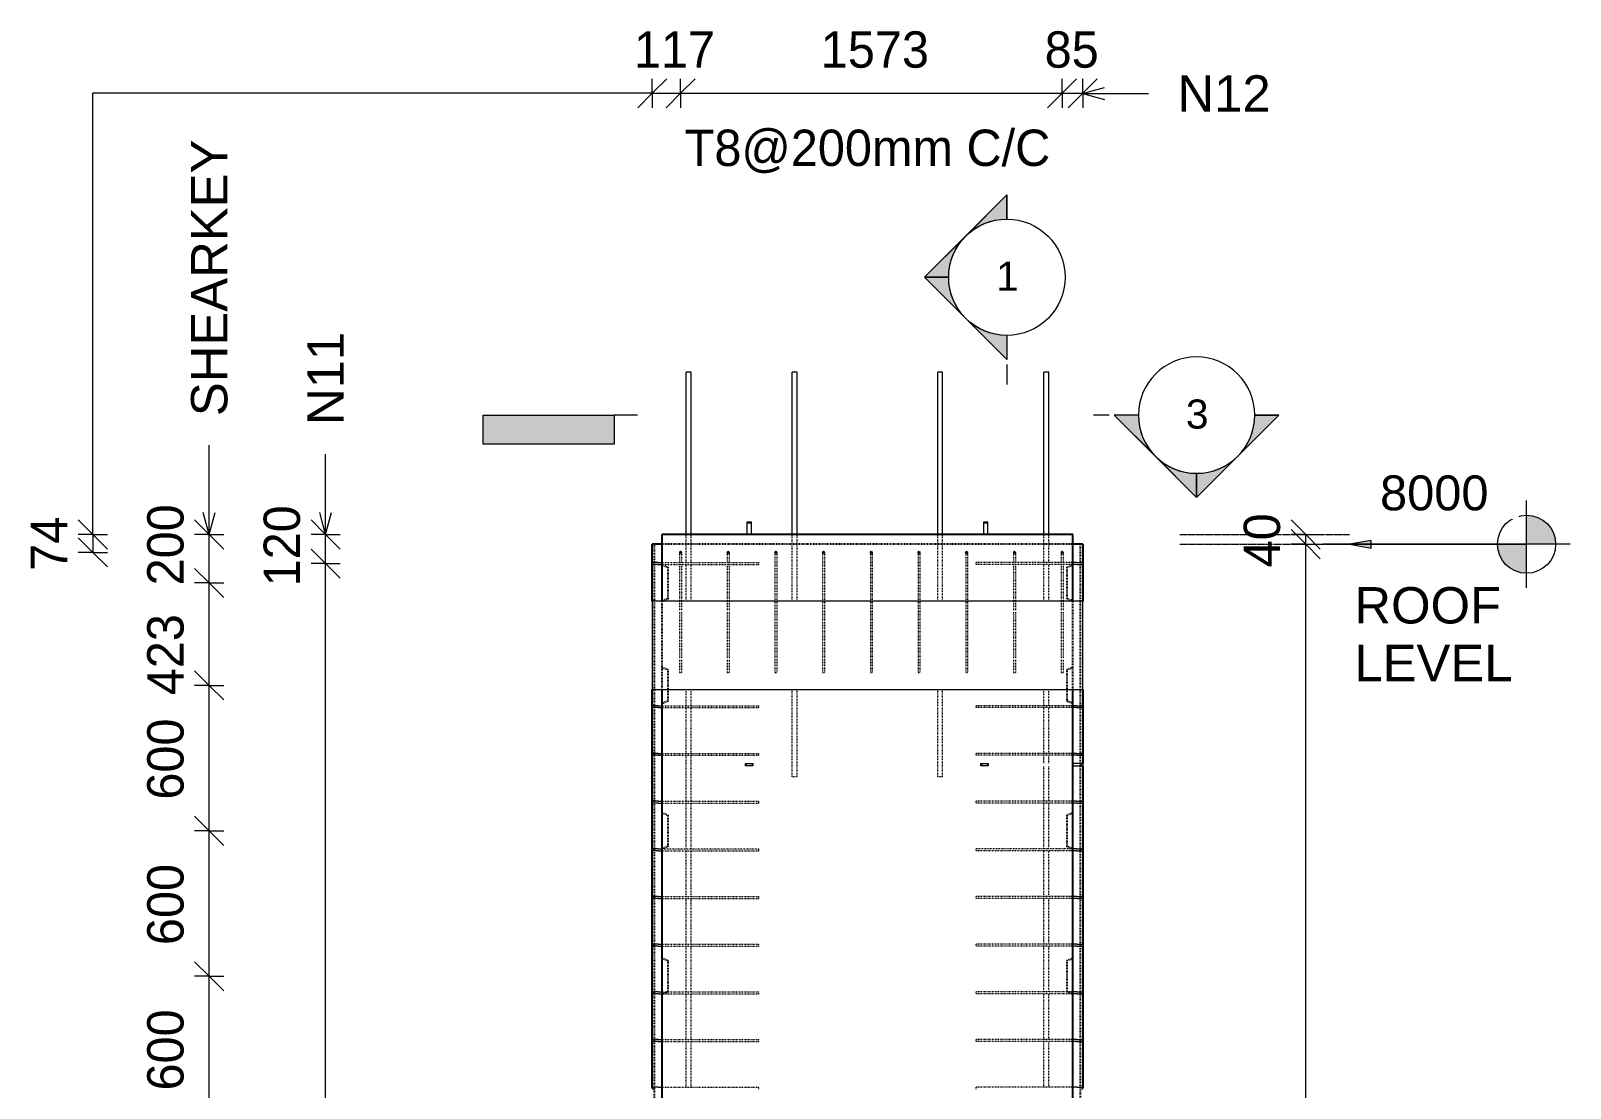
# Model space of a CAD drawing. Header units: millimetres. Extents: x -8906 to 7980, y -2564 to 13136.
# Drawn here: x -5064 to 1284, y 5415 to 9778 of the extents above; entities that cross this region are included whole.
import ezdxf

# ---------------------------------------------------------------- set-up
doc = ezdxf.new("R2010")
doc.units = ezdxf.units.MM
doc.linetypes.add('Dash', pattern=[6.36, 3.18, -3.18])
doc.linetypes.add('Overhead', pattern=[3.97, 2.38, -1.59])
for name, color, linetype, lineweight in [('A-ANNO-DIMS', 211, 'Continuous', 9), ('A-ANNO-DIMS-60', 211, 'Continuous', 9), ('A-DETL-MBND', 5, 'Continuous', 18), ('A-FLOR-OVHD', 1, 'Overhead', 18), ('A-GENM', 13, 'Continuous', 18), ('A-WALL', 113, 'Continuous', 25), ('A-WALL-HDLN', 110, 'Dash', 25), ('G-ANNO-DIMS', 111, 'Continuous', 9), ('G-ANNO-SYMB', 111, 'Continuous', 9), ('G-ANNO-TEXT', 231, 'Continuous', 9), ('S-BEAM', 12, 'Continuous', 18), ('S-RBAR', 171, 'Continuous', 18)]:
    doc.layers.add(name, color=color, linetype=linetype, lineweight=lineweight)
doc.styles.add('Arial', font='arial.ttf', dxfattribs={"height": 120})
doc.styles.add('Arial_1', font='arial.ttf', dxfattribs={"height": 150})
doc.styles.add('Arial_2', font='arial.ttf', dxfattribs={"height": 144})
doc.styles.add('Nirmala UI Semilight', font='NirmalaS.ttf', dxfattribs={"height": 150})
doc.dimstyles.new('Arrow_Filled_-_2_5_NI_UI', dxfattribs={"dimscale": 304.8, "dimtxt": 157.104592, "dimasz": 0.393701, "dimexe": 0.19685, "dimexo": 0.0625, "dimgap": 0.19685, "dimtad": 1, "dimdec": 0, "dimzin": 0, "dimdsep": 46, "dimtxsty": 'Nirmala UI Semilight', "dimblk1": 'OBLIQUE', "dimblk2": 'OBLIQUE', "dimsah": 1, "dimcen": 0.09, "dimazin": 0, "dimtfac": 1, "dimtdec": 4, "dimtix": 1, "dimtmove": 0, "dimatfit": 3, "dimfxl": 0.19685, "dimfxlon": 1, "dimtvp": 1, "dimtolj": 1, "dimtzin": 0, "dimarcsym": 2})
doc.dimstyles.new('Arrow_Filled_-_2_5_NI_UI_1', dxfattribs={"dimscale": 304.8, "dimtxt": 157.104592, "dimasz": 0.393701, "dimexe": 0.19685, "dimexo": 0.0625, "dimgap": 0.19685, "dimtad": 1, "dimdec": 0, "dimzin": 0, "dimdsep": 46, "dimtxsty": 'Nirmala UI Semilight', "dimblk1": 'OBLIQUE', "dimblk2": 'OBLIQUE', "dimsah": 1, "dimcen": 0.09, "dimazin": 0, "dimtfac": 1, "dimtdec": 4, "dimtix": 1, "dimtmove": 2, "dimatfit": 3, "dimfxl": 0.19685, "dimfxlon": 1, "dimtvp": 1, "dimtolj": 1, "dimtzin": 0, "dimarcsym": 2})

# ---------------------------------------------------------------- blocks, each defined once
blk = doc.blocks.new('RR spread anchor face based - RR-SA-2_5-150-1726819-Elevation Front')
at = {"layer": 'A-GENM'}
for p, q in [((-2116.2, 6755), (-2113.7, 6755)), ((-2116.2, 6745), (-2116.2, 6755)), ((-2113.7, 6745), (-2116.2, 6745)), ((-2113.7, 6755), (-2088.7, 6755)), ((-2113.7, 6755), (-2113.7, 6745)), ((-2088.7, 6745), (-2113.7, 6745)), ((-2088.7, 6755), (-2086.2, 6755)), ((-2088.7, 6755), (-2088.7, 6745)), ((-2086.2, 6745), (-2088.7, 6745)), ((-2086.2, 6755), (-2086.2, 6745))]:
    blk.add_line(p, q, dxfattribs=at)
blk = doc.blocks.new('RR spread anchor face based - RR-SA-4_0-320-1726835-Elevation Front')
at = {"layer": 'A-GENM'}
for p, q in [((-766.2, 6756), (-731.2, 6756)), ((-731.2, 6744), (-766.2, 6744)), ((-731.2, 6756), (-726.2, 6756)), ((-731.2, 6744), (-731.2, 6756)), ((-726.2, 6744), (-731.2, 6744)), ((-726.2, 6756), (-726.2, 6744))]:
    blk.add_line(p, q, dxfattribs=at)
blk = doc.blocks.new('RR spread anchor face based - RR-SA-7_5-260-1726841-Elevation Front')
at = {"layer": 'A-GENM'}
for p, q in [((-2109.2, 7746.6), (-2109.2, 7751.6)), ((-2109.2, 7751.6), (-2093.2, 7751.6)), ((-2109.2, 7700), (-2109.2, 7746.6)), ((-2093.2, 7746.6), (-2109.2, 7746.6)), ((-2093.2, 7751.6), (-2093.2, 7746.6)), ((-2093.2, 7746.6), (-2093.2, 7700))]:
    blk.add_line(p, q, dxfattribs=at)
blk = doc.blocks.new('Detail View - M_Section Head - Filled SHOP DWG-1002450-Elevation Front')
at = {"layer": 'G-ANNO-SYMB'}
h = blk.add_hatch(color=256, dxfattribs=at)
edge = h.paths.add_edge_path()
edge.add_line((-595.9, -367.6), (-496.4, -367.6))
edge.add_arc((-256.4, -367.6), 240, 180, 225)
edge.add_line((-426.1, -537.4), (-595.9, -367.6))
h = blk.add_hatch(color=256, dxfattribs=at)
edge = h.paths.add_edge_path()
edge.add_line((83, -367.6), (-86.7, -537.4))
edge.add_arc((-256.4, -367.6), 240, 315, 360)
edge.add_line((-16.4, -367.6), (83, -367.6))
h = blk.add_hatch(color=256, dxfattribs=at)
edge = h.paths.add_edge_path()
edge.add_line((-256.4, -707.1), (-426.1, -537.4))
edge.add_arc((-256.4, -367.6), 240, 225, 270)
edge.add_line((-256.4, -607.6), (-256.4, -707.1))
h = blk.add_hatch(color=256, dxfattribs=at)
edge = h.paths.add_edge_path()
edge.add_line((-256.4, -707.1), (-256.4, -607.6))
edge.add_arc((-256.4, -367.6), 240, 270, 315)
edge.add_line((-86.7, -537.4), (-256.4, -707.1))
for p, q in [((-256.4, -707.1), (-595.9, -367.6)), ((-496.4, -367.6), (-595.9, -367.6)), ((-595.9, -367.6), (-426.1, -537.4)), ((-496.4, -367.6), (-595.9, -367.6)), ((-256.4, -707.1), (83, -367.6)), ((-86.7, -537.4), (83, -367.6)), ((-16.4, -367.6), (83, -367.6)), ((83, -367.6), (-16.4, -367.6)), ((-426.1, -537.4), (-256.4, -707.1)), ((-256.4, -707.1), (-86.7, -537.4)), ((-256.4, -607.6), (-256.4, -707.1)), ((-256.4, -707.1), (-256.4, -607.6))]:
    blk.add_line(p, q, dxfattribs=at)
for start, end in [(360, 180), (180, 360), (180, 225), (315, 0), (225, 270), (270, 315)]:
    blk.add_arc((-256.4, -367.6), 240, start, end, dxfattribs=at)
blk = doc.blocks.new('DIMBLOCK2-Elevation Front')
at = {"layer": 'A-ANNO-DIMS-60'}
for p, q in [((-3848.2, 7580), (-3908.2, 7640)), ((-3848.2, 7580), (-3908.2, 7580)), ((-3848.2, -1275), (-3848.2, 7580)), ((-3848.2, 7580), (-3788.2, 7520)), ((-3848.2, 7580), (-3788.2, 7580)), ((-3848.2, -1275), (-3908.2, -1215)), ((-3848.2, -1275), (-3908.2, -1275)), ((-3848.2, -1275), (-3788.2, -1335)), ((-3848.2, -1275), (-3788.2, -1275))]:
    blk.add_line(p, q, dxfattribs=at)
at = {"layer": 'A-ANNO-DIMS-60', "color": 0, "insert": (-4103.9, 2382.7), "char_height": 150, "width": 1847.55, "attachment_point": 1, "rotation": 90, "line_spacing_factor": 1.142579, "style": 'Nirmala UI Semilight'}
blk.add_mtext('T8@200mm C/C', dxfattribs=at)
blk = doc.blocks.new('_Oblique')
at = {"color": 0, "linetype": 'ByBlock', "lineweight": -2}
blk.add_line((-0.5, -0.5), (0.5, 0.5), dxfattribs=at)
blk = doc.blocks.new('DIMBLOCK3-Elevation Front')
at = {"layer": 'A-ANNO-DIMS-60'}
for p, q in [((-3848.2, 7700), (-3908.2, 7760)), ((-3848.2, 7700), (-3908.2, 7700)), ((-3848.2, 7580), (-3848.2, 7700)), ((-3848.2, 7700), (-3788.2, 7640)), ((-3848.2, 7700), (-3788.2, 7700)), ((-3848.2, 7580), (-3908.2, 7640)), ((-3848.2, 7580), (-3908.2, 7580)), ((-3848.2, 7580), (-3788.2, 7520)), ((-3848.2, 7580), (-3788.2, 7580))]:
    blk.add_line(p, q, dxfattribs=at)
at = {"layer": 'A-ANNO-DIMS-60', "color": 0, "insert": (-4103.9, 7485.8), "char_height": 150, "width": 370.196, "attachment_point": 1, "rotation": 90, "line_spacing_factor": 1.142579, "style": 'Nirmala UI Semilight'}
blk.add_mtext('120', dxfattribs=at)
blk = doc.blocks.new('DIMBLOCK16-Elevation Front')
at = {"layer": 'A-ANNO-DIMS-60'}
for p, q in [((-4328.2, 5877.5), (-4388.2, 5937.5)), ((-4328.2, 5877.5), (-4388.2, 5877.5)), ((-4328.2, 5277.5), (-4328.2, 5877.5)), ((-4328.2, 5877.5), (-4268.2, 5817.5)), ((-4328.2, 5877.5), (-4268.2, 5877.5)), ((-4328.2, 5277.5), (-4388.2, 5337.5)), ((-4328.2, 5277.5), (-4388.2, 5277.5)), ((-4328.2, 5277.5), (-4268.2, 5217.5)), ((-4328.2, 5277.5), (-4268.2, 5277.5))]:
    blk.add_line(p, q, dxfattribs=at)
at = {"layer": 'A-ANNO-DIMS-60', "color": 0, "insert": (-4583.9, 5406.1), "char_height": 150, "width": 411.328, "attachment_point": 1, "rotation": 90, "line_spacing_factor": 1.142579, "style": 'Nirmala UI Semilight'}
blk.add_mtext('600', dxfattribs=at)
blk = doc.blocks.new('DIMBLOCK17-Elevation Front')
at = {"layer": 'A-ANNO-DIMS-60'}
for p, q in [((-4328.2, 6477.5), (-4388.2, 6537.5)), ((-4328.2, 6477.5), (-4388.2, 6477.5)), ((-4328.2, 5877.5), (-4328.2, 6477.5)), ((-4328.2, 6477.5), (-4268.2, 6417.5)), ((-4328.2, 6477.5), (-4268.2, 6477.5)), ((-4328.2, 5877.5), (-4388.2, 5937.5)), ((-4328.2, 5877.5), (-4388.2, 5877.5)), ((-4328.2, 5877.5), (-4268.2, 5817.5)), ((-4328.2, 5877.5), (-4268.2, 5877.5))]:
    blk.add_line(p, q, dxfattribs=at)
at = {"layer": 'A-ANNO-DIMS-60', "color": 0, "insert": (-4583.9, 6006.1), "char_height": 150, "width": 411.328, "attachment_point": 1, "rotation": 90, "line_spacing_factor": 1.142579, "style": 'Nirmala UI Semilight'}
blk.add_mtext('600', dxfattribs=at)
blk = doc.blocks.new('DIMBLOCK18-Elevation Front')
at = {"layer": 'A-ANNO-DIMS-60'}
for p, q in [((-4328.2, 7077.5), (-4388.2, 7137.5)), ((-4328.2, 7077.5), (-4388.2, 7077.5)), ((-4328.2, 6477.5), (-4328.2, 7077.5)), ((-4328.2, 7077.5), (-4268.2, 7017.5)), ((-4328.2, 7077.5), (-4268.2, 7077.5)), ((-4328.2, 6477.5), (-4388.2, 6537.5)), ((-4328.2, 6477.5), (-4388.2, 6477.5)), ((-4328.2, 6477.5), (-4268.2, 6417.5)), ((-4328.2, 6477.5), (-4268.2, 6477.5))]:
    blk.add_line(p, q, dxfattribs=at)
at = {"layer": 'A-ANNO-DIMS-60', "color": 0, "insert": (-4583.9, 6606.1), "char_height": 150, "width": 411.328, "attachment_point": 1, "rotation": 90, "line_spacing_factor": 1.142579, "style": 'Nirmala UI Semilight'}
blk.add_mtext('600', dxfattribs=at)
blk = doc.blocks.new('DIMBLOCK19-Elevation Front')
at = {"layer": 'A-ANNO-DIMS-60'}
for p, q in [((-4328.2, 7500), (-4388.2, 7560)), ((-4328.2, 7500), (-4388.2, 7500)), ((-4328.2, 7077.5), (-4328.2, 7500)), ((-4328.2, 7500), (-4268.2, 7440)), ((-4328.2, 7500), (-4268.2, 7500)), ((-4328.2, 7077.5), (-4388.2, 7137.5)), ((-4328.2, 7077.5), (-4388.2, 7077.5)), ((-4328.2, 7077.5), (-4268.2, 7017.5)), ((-4328.2, 7077.5), (-4268.2, 7077.5))]:
    blk.add_line(p, q, dxfattribs=at)
at = {"layer": 'A-ANNO-DIMS-60', "color": 0, "insert": (-4583.9, 7036.8), "char_height": 150, "width": 414.756, "attachment_point": 1, "rotation": 90, "line_spacing_factor": 1.142579, "style": 'Nirmala UI Semilight'}
blk.add_mtext('423', dxfattribs=at)
blk = doc.blocks.new('DIMBLOCK20-Elevation Front')
at = {"layer": 'A-ANNO-DIMS-60'}
for p, q in [((-4328.2, 7700), (-4388.2, 7760)), ((-4328.2, 7700), (-4388.2, 7700)), ((-4328.2, 7500), (-4328.2, 7700)), ((-4328.2, 7700), (-4268.2, 7640)), ((-4328.2, 7700), (-4268.2, 7700)), ((-4328.2, 7500), (-4388.2, 7560)), ((-4328.2, 7500), (-4388.2, 7500)), ((-4328.2, 7500), (-4268.2, 7440)), ((-4328.2, 7500), (-4268.2, 7500))]:
    blk.add_line(p, q, dxfattribs=at)
at = {"layer": 'A-ANNO-DIMS-60', "color": 0, "insert": (-4583.9, 7490.1), "char_height": 150, "width": 411.328, "attachment_point": 1, "rotation": 90, "line_spacing_factor": 1.142579, "style": 'Nirmala UI Semilight'}
blk.add_mtext('200', dxfattribs=at)
blk = doc.blocks.new('DIMBLOCK21-Elevation Front')
at = {"layer": 'A-ANNO-DIMS-60'}
for p, q in [((-4808.2, 7700), (-4868.2, 7760)), ((-4808.2, 7700), (-4868.2, 7700)), ((-4808.2, 7626), (-4868.2, 7686)), ((-4808.2, 7700), (-4808.2, 7626)), ((-4808.2, 7700), (-4748.2, 7640)), ((-4808.2, 7700), (-4748.2, 7700)), ((-4808.2, 7626), (-4868.2, 7626)), ((-4808.2, 7626), (-4748.2, 7566)), ((-4808.2, 7626), (-4748.2, 7626))]:
    blk.add_line(p, q, dxfattribs=at)
at = {"layer": 'A-ANNO-DIMS-60', "color": 0, "insert": (-5063.9, 7550.2), "char_height": 150, "width": 270.791, "attachment_point": 1, "rotation": 90, "line_spacing_factor": 1.142579, "style": 'Nirmala UI Semilight'}
blk.add_mtext('74', dxfattribs=at)
blk = doc.blocks.new('DIMBLOCK22-Elevation Front')
at = {"layer": 'A-ANNO-DIMS-60'}
for p, q in [((-2501.2, 9520.3), (-2441.2, 9580.3)), ((-2501.2, 9520.3), (-2501.2, 9580.3)), ((-2384.3, 9520.3), (-2324.3, 9580.3)), ((-2384.3, 9520.3), (-2384.3, 9580.3)), ((-2501.2, 9520.3), (-2561.2, 9460.3)), ((-2501.2, 9520.3), (-2384.3, 9520.3)), ((-2501.2, 9520.3), (-2501.2, 9460.3)), ((-2384.3, 9520.3), (-2444.3, 9460.3)), ((-2384.3, 9520.3), (-2384.3, 9460.3))]:
    blk.add_line(p, q, dxfattribs=at)
at = {"layer": 'A-ANNO-DIMS-60', "color": 0, "insert": (-2577, 9776), "char_height": 150, "width": 322.207, "attachment_point": 1, "line_spacing_factor": 1.142579, "style": 'Nirmala UI Semilight'}
blk.add_mtext('117', dxfattribs=at)
blk = doc.blocks.new('DIMBLOCK23-Elevation Front')
at = {"layer": 'A-ANNO-DIMS-60'}
for p, q in [((-2384.3, 9520.3), (-2324.3, 9580.3)), ((-2384.3, 9520.3), (-2384.3, 9580.3)), ((-811.2, 9520.3), (-751.2, 9580.3)), ((-811.2, 9520.3), (-811.2, 9580.3)), ((-2384.3, 9520.3), (-2444.3, 9460.3)), ((-2384.3, 9520.3), (-811.2, 9520.3)), ((-2384.3, 9520.3), (-2384.3, 9460.3)), ((-811.2, 9520.3), (-871.2, 9460.3)), ((-811.2, 9520.3), (-811.2, 9460.3))]:
    blk.add_line(p, q, dxfattribs=at)
at = {"layer": 'A-ANNO-DIMS-60', "color": 0, "char_height": 150, "attachment_point": 1, "line_spacing_factor": 1.142579, "style": 'Nirmala UI Semilight'}
for s, insert, width in [('1573', (-1806.2, 9776), 500.45), ('T8@200mm C/C', (-2367.5, 9370.4), 1847.55)]:
    blk.add_mtext(s, dxfattribs=dict(at, insert=insert, width=width))
blk = doc.blocks.new('DIMBLOCK24-Elevation Front')
at = {"layer": 'A-ANNO-DIMS-60'}
for p, q in [((-811.2, 9520.3), (-751.2, 9580.3)), ((-811.2, 9520.3), (-811.2, 9580.3)), ((-726.2, 9520.3), (-666.2, 9580.3)), ((-726.2, 9520.3), (-726.2, 9580.3)), ((-811.2, 9520.3), (-871.2, 9460.3)), ((-811.2, 9520.3), (-726.2, 9520.3)), ((-811.2, 9520.3), (-811.2, 9460.3)), ((-726.2, 9520.3), (-786.2, 9460.3)), ((-726.2, 9520.3), (-726.2, 9460.3))]:
    blk.add_line(p, q, dxfattribs=at)
at = {"layer": 'A-ANNO-DIMS-60', "color": 0, "insert": (-883, 9776), "char_height": 150, "width": 274.219, "attachment_point": 1, "line_spacing_factor": 1.142579, "style": 'Nirmala UI Semilight'}
blk.add_mtext('85', dxfattribs=at)
blk = doc.blocks.new('DIMBLOCK82-Elevation Front')
at = {"layer": 'A-ANNO-DIMS-60'}
for p, q in [((193.5, 7660), (133.5, 7720)), ((193.5, 7660), (133.5, 7660)), ((193.5, -1395), (193.5, 7660)), ((193.5, 7660), (253.5, 7600)), ((193.5, 7660), (253.5, 7660)), ((193.5, -1395), (133.5, -1335)), ((193.5, -1395), (133.5, -1395)), ((193.5, -1395), (253.5, -1455)), ((193.5, -1395), (253.5, -1395))]:
    blk.add_line(p, q, dxfattribs=at)
at = {"layer": 'A-ANNO-DIMS-60', "color": 0, "insert": (-62.2, 2904), "char_height": 150, "width": 548.438, "attachment_point": 1, "rotation": 90, "line_spacing_factor": 1.142579, "style": 'Nirmala UI Semilight'}
blk.add_mtext('9055', dxfattribs=at)
blk = doc.blocks.new('DIMBLOCK83-Elevation Front')
at = {"layer": 'A-ANNO-DIMS-60'}
for p, q in [((193.5, 7700), (133.5, 7760)), ((193.5, 7660), (133.5, 7720)), ((193.5, 7700), (133.5, 7700)), ((193.5, 7660), (193.5, 7700)), ((193.5, 7700), (253.5, 7640)), ((193.5, 7700), (253.5, 7700)), ((193.5, 7660), (133.5, 7660)), ((193.5, 7660), (253.5, 7600)), ((193.5, 7660), (253.5, 7660))]:
    blk.add_line(p, q, dxfattribs=at)
at = {"layer": 'A-ANNO-DIMS-60', "color": 0, "insert": (-62.2, 7564.3), "char_height": 150, "width": 277.647, "attachment_point": 1, "rotation": 90, "line_spacing_factor": 1.142579, "style": 'Nirmala UI Semilight'}
blk.add_mtext('40', dxfattribs=at)
blk = doc.blocks.new('Spot Elevations - M_Spot Elevation - Target Filled-10609-Elevation Front')
at = {"layer": 'G-ANNO-DIMS'}
h = blk.add_hatch(color=256, dxfattribs=at)
edge = h.paths.add_edge_path()
edge.add_line((1104.3, 7660), (1224.3, 7660))
edge.add_arc((1104.3, 7660), 120, 0, 90)
edge.add_line((1104.3, 7780), (1104.3, 7660))
h = blk.add_hatch(color=256, dxfattribs=at)
edge = h.paths.add_edge_path()
edge.add_line((1104.3, 7660), (984.3, 7660))
edge.add_arc((1104.3, 7660), 120, 180, 270)
edge.add_line((1104.3, 7540), (1104.3, 7660))
for p, q in [((1104.3, 7480), (1104.3, 7840)), ((1284.3, 7660), (264.3, 7660))]:
    blk.add_line(p, q, dxfattribs=at)
blk.add_circle((1104.3, 7660), 120, dxfattribs=at)
blk = doc.blocks.new('Detail View - M_Section Tail - Filled Horizontal-14034-Elevation Front')
at = {"layer": 'G-ANNO-SYMB'}
blk.add_hatch(color=256, dxfattribs=at).paths.add_polyline_path([(-2658, -487.6), (-2658, -367.6), (-3198, -367.6), (-3198, -487.6)])
for p, q in [((-3198, -487.6), (-3198, -367.6)), ((-3198, -367.6), (-2658, -367.6)), ((-2658, -367.6), (-2658, -487.6)), ((-2658, -487.6), (-3198, -487.6))]:
    blk.add_line(p, q, dxfattribs=at)

msp = doc.modelspace()

# ---------------------------------------------------------------- hatches: boundary and pattern name
at = {"layer": 'G-ANNO-DIMS'}
msp.add_hatch(color=256, dxfattribs=at).paths.add_polyline_path([(373.8, 7660), (463.8, 7644.1), (463.8, 7675.9)])
at = {"layer": 'S-RBAR'}
for points in [[(-2384.3, 7622), (-2380.3, 7626), (-2384.3, 7630), (-2388.3, 7626)], [(-2187.6, 7622), (-2183.6, 7626), (-2187.6, 7630), (-2191.6, 7626)], [(-1991, 7622), (-1987, 7626), (-1991, 7630), (-1995, 7626)], [(-1794.4, 7622), (-1790.4, 7626), (-1794.4, 7630), (-1798.4, 7626)], [(-1597.7, 7622), (-1593.7, 7626), (-1597.7, 7630), (-1601.7, 7626)], [(-1401.1, 7622), (-1397.1, 7626), (-1401.1, 7630), (-1405.1, 7626)], [(-1204.5, 7622), (-1200.5, 7626), (-1204.5, 7630), (-1208.5, 7626)], [(-1007.8, 7622), (-1003.8, 7626), (-1007.8, 7630), (-1011.8, 7626)], [(-811.2, 7622), (-807.2, 7626), (-811.2, 7630), (-815.2, 7626)]]:
    msp.add_hatch(color=256, dxfattribs=at).paths.add_polyline_path(points)
h = msp.add_hatch(color=256, dxfattribs=at)
edge = h.paths.add_edge_path()
edge.add_arc((-2384.3, 7626), 4, 0, 360)
h = msp.add_hatch(color=256, dxfattribs=at)
edge = h.paths.add_edge_path()
edge.add_arc((-2187.6, 7626), 4, 0, 360)
h = msp.add_hatch(color=256, dxfattribs=at)
edge = h.paths.add_edge_path()
edge.add_arc((-1991, 7626), 4, 0, 360)
h = msp.add_hatch(color=256, dxfattribs=at)
edge = h.paths.add_edge_path()
edge.add_arc((-1794.4, 7626), 4, 0, 360)
h = msp.add_hatch(color=256, dxfattribs=at)
edge = h.paths.add_edge_path()
edge.add_arc((-1597.7, 7626), 4, 0, 360)
h = msp.add_hatch(color=256, dxfattribs=at)
edge = h.paths.add_edge_path()
edge.add_arc((-1401.1, 7626), 4, 0, 360)
h = msp.add_hatch(color=256, dxfattribs=at)
edge = h.paths.add_edge_path()
edge.add_arc((-1204.5, 7626), 4, 0, 360)
h = msp.add_hatch(color=256, dxfattribs=at)
edge = h.paths.add_edge_path()
edge.add_arc((-1007.8, 7626), 4, 0, 360)
h = msp.add_hatch(color=256, dxfattribs=at)
edge = h.paths.add_edge_path()
edge.add_arc((-811.2, 7626), 4, 0, 360)

# ---------------------------------------------------------------- linework, layer by layer
at = {"layer": 'A-DETL-MBND'}
for p in [(-4808.2, 7700), (-2501.2, 9520.3)]:
    msp.add_line(p, (-4808.2, 9520.3), dxfattribs=at)
at = {"layer": 'A-FLOR-OVHD'}
for p, q in [((-326.2, 7700), (373.8, 7700)), ((-326.2, 7660), (373.8, 7660))]:
    msp.add_line(p, q, dxfattribs=at)
at = {"layer": 'A-WALL'}
for p, q in [((-766.2, 7700), (-2461.2, 7700)), ((-2461.2, 7700), (-2461.2, 7425)), ((-766.2, 7425), (-766.2, 7700)), ((-2501.2, 7580.4), (-2501.2, 7660)), ((-2461.2, 7660), (-2501.2, 7660)), ((-726.2, 7660), (-766.2, 7660)), ((-726.2, 7660), (-726.2, 7580.4)), ((-2501.2, 7425), (-2501.2, 7579.6)), ((-726.2, 7579.6), (-726.2, 7425)), ((-2501.2, 6990), (-2501.2, 7060)), ((-2461.2, 7060), (-2461.2, -1395)), ((-766.2, -1395), (-766.2, 7060)), ((-726.2, 7060), (-726.2, 6990)), ((-2501.2, 6793.3), (-2501.2, 6989.3)), ((-726.2, 6989.3), (-726.2, 6793.3)), ((-2501.2, 6596.5), (-2501.2, 6792.5)), ((-726.2, 6792.5), (-726.2, 6756)), ((-726.2, 6744), (-726.2, 6596.5)), ((-2501.2, 6399.7), (-2501.2, 6595.7)), ((-726.2, 6595.7), (-726.2, 6399.7)), ((-2501.2, 6202.9), (-2501.2, 6399)), ((-726.2, 6399), (-726.2, 6202.9)), ((-2501.2, 6006.2), (-2501.2, 6202.2)), ((-726.2, 6202.2), (-726.2, 6006.2)), ((-2501.2, 5809.4), (-2501.2, 6005.4)), ((-726.2, 6005.4), (-726.2, 5809.4)), ((-2501.2, 5612.6), (-2501.2, 5808.6)), ((-726.2, 5808.6), (-726.2, 5612.6)), ((-2501.2, 5415.8), (-2501.2, 5611.8)), ((-726.2, 5611.8), (-726.2, 5415.8))]:
    msp.add_line(p, q, dxfattribs=at)
at = {"layer": 'A-WALL-HDLN'}
for p, q in [((-2491.2, 3690), (-2491.2, 7660)), ((-766.2, 7660), (-2461.2, 7660)), ((-736.2, 7660), (-736.2, 3690)), ((-2461.2, 7575), (-2436.2, 7565)), ((-2436.2, 7435), (-2436.2, 7565)), ((-791.2, 7565), (-766.2, 7575)), ((-791.2, 7565), (-791.2, 7435)), ((-2436.2, 7435), (-2461.1, 7425)), ((-766.3, 7425), (-791.2, 7435)), ((-2461.2, 7425), (-2461.2, 7060)), ((-766.2, 7060), (-766.2, 7425)), ((-2461.2, 7152.5), (-2436.2, 7142.5)), ((-2436.2, 7012.5), (-2436.2, 7142.5)), ((-791.2, 7142.5), (-766.2, 7152.5)), ((-791.2, 7142.5), (-791.2, 7012.5)), ((-2436.2, 7012.5), (-2461.2, 7002.5)), ((-766.2, 7002.5), (-791.2, 7012.5)), ((-2461.2, 6552.5), (-2436.2, 6542.5)), ((-2436.2, 6412.5), (-2436.2, 6542.5)), ((-791.2, 6542.5), (-766.2, 6552.5)), ((-791.2, 6542.5), (-791.2, 6412.5)), ((-2436.2, 6412.5), (-2461.2, 6402.5)), ((-766.2, 6402.5), (-791.2, 6412.5)), ((-2461.2, 5952.5), (-2436.2, 5942.5)), ((-2436.2, 5812.5), (-2436.2, 5942.5)), ((-791.2, 5942.5), (-766.2, 5952.5)), ((-791.2, 5942.5), (-791.2, 5812.5)), ((-2436.2, 5812.5), (-2461.2, 5802.5)), ((-766.2, 5802.5), (-791.2, 5812.5))]:
    msp.add_line(p, q, dxfattribs=at)
at = {"layer": 'G-ANNO-DIMS'}
for p, q in [((463.8, 7675.9), (373.8, 7660)), ((373.8, 7660), (463.8, 7644.1)), ((373.8, 7660), (909.8, 7660)), ((463.8, 7644.1), (463.8, 7675.9)), ((909.8, 7660), (1104.3, 7660))]:
    msp.add_line(p, q, dxfattribs=at)
at = {"layer": 'G-ANNO-SYMB'}
for p, q in [((-1038.8, 8401.3), (-1038.8, 8318.8)), ((-2562.5, 8192.4), (-2658, 8192.4)), ((-616.4, 8192.4), (-681.7, 8192.4))]:
    msp.add_line(p, q, dxfattribs=at)
at = {"layer": 'G-ANNO-TEXT', "color": 7}
for p, q in [((-726.4, 9519.6), (-636.4, 9543.7)), ((-726.4, 9519.6), (-636.4, 9495.4)), ((-726.4, 9519.6), (-455.2, 9519.6)), ((-4328.2, 7700.1), (-4328.2, 8068.2)), ((-3848.2, 7700.1), (-3848.2, 8031.7)), ((-4328.2, 7700.1), (-4352.4, 7790.1)), ((-4328.2, 7700.1), (-4304.1, 7790.1)), ((-3848.2, 7700.1), (-3872.3, 7790.1)), ((-3848.2, 7700.1), (-3824.1, 7790.1))]:
    msp.add_line(p, q, dxfattribs=at)
at = {"layer": 'S-BEAM'}
for p, q in [((-726.2, 7425), (-2501.2, 7425)), ((-2501.2, 7425), (-2501.2, 7060)), ((-726.2, 7060), (-726.2, 7425)), ((-2501.2, 7060), (-726.2, 7060))]:
    msp.add_line(p, q, dxfattribs=at)
at = {"layer": 'S-RBAR'}
for p, q in [((-2341.2, 8370), (-2361.2, 8370)), ((-2361.2, 7700), (-2361.2, 8370)), ((-2341.2, 7700), (-2341.2, 8370)), ((-1903.7, 8370), (-1923.7, 8370)), ((-1923.7, 7700), (-1923.7, 8370)), ((-1903.7, 7700), (-1903.7, 8370)), ((-1303.7, 8370), (-1323.7, 8370)), ((-1323.7, 7700), (-1323.7, 8370)), ((-1303.7, 7700), (-1303.7, 8370)), ((-866.2, 8370), (-886.2, 8370)), ((-886.2, 7700), (-886.2, 8370)), ((-866.2, 7700), (-866.2, 8370)), ((-2384.3, 7630), (-2388.3, 7626)), ((-2388.3, 7626), (-2384.3, 7622)), ((-2380.3, 7626), (-2384.3, 7630)), ((-2384.3, 7622), (-2380.3, 7626)), ((-2187.6, 7630), (-2191.6, 7626)), ((-2191.6, 7626), (-2187.6, 7622)), ((-2183.6, 7626), (-2187.6, 7630)), ((-2187.6, 7622), (-2183.6, 7626)), ((-1991, 7630), (-1995, 7626)), ((-1995, 7626), (-1991, 7622)), ((-1987, 7626), (-1991, 7630)), ((-1991, 7622), (-1987, 7626)), ((-1794.4, 7630), (-1798.4, 7626)), ((-1798.4, 7626), (-1794.4, 7622)), ((-1790.4, 7626), (-1794.4, 7630)), ((-1794.4, 7622), (-1790.4, 7626)), ((-1597.7, 7630), (-1601.7, 7626)), ((-1601.7, 7626), (-1597.7, 7622)), ((-1593.7, 7626), (-1597.7, 7630)), ((-1597.7, 7622), (-1593.7, 7626)), ((-1401.1, 7630), (-1405.1, 7626)), ((-1405.1, 7626), (-1401.1, 7622)), ((-1397.1, 7626), (-1401.1, 7630)), ((-1401.1, 7622), (-1397.1, 7626)), ((-1204.5, 7630), (-1208.5, 7626)), ((-1208.5, 7626), (-1204.5, 7622)), ((-1200.5, 7626), (-1204.5, 7630)), ((-1204.5, 7622), (-1200.5, 7626)), ((-1007.8, 7630), (-1011.8, 7626)), ((-1011.8, 7626), (-1007.8, 7622)), ((-1003.8, 7626), (-1007.8, 7630)), ((-1007.8, 7622), (-1003.8, 7626)), ((-811.2, 7630), (-815.2, 7626)), ((-815.2, 7626), (-811.2, 7622)), ((-807.2, 7626), (-811.2, 7630)), ((-811.2, 7622), (-807.2, 7626)), ((-2477.2, 7584), (-2497.2, 7584)), ((-2477.2, 7576), (-2497.2, 7576)), ((-2477.2, 7584), (-2461.2, 7584)), ((-2477.2, 7576), (-2461.2, 7576)), ((-750.2, 7584), (-766.2, 7584)), ((-750.2, 7576), (-766.2, 7576)), ((-750.2, 7584), (-730.2, 7584)), ((-750.2, 7576), (-730.2, 7576)), ((-2477.2, 6993.7), (-2497.2, 6993.7)), ((-2477.2, 6985.7), (-2497.2, 6985.7)), ((-2477.2, 6993.7), (-2461.2, 6993.7)), ((-2477.2, 6985.7), (-2461.2, 6985.7)), ((-750.2, 6993.7), (-766.2, 6993.7)), ((-750.2, 6985.7), (-766.2, 6985.7)), ((-750.2, 6993.7), (-730.2, 6993.7)), ((-750.2, 6985.7), (-730.2, 6985.7)), ((-2477.2, 6796.9), (-2497.2, 6796.9)), ((-2477.2, 6796.9), (-2461.2, 6796.9)), ((-750.2, 6796.9), (-766.2, 6796.9)), ((-750.2, 6796.9), (-730.2, 6796.9)), ((-2477.2, 6788.9), (-2497.2, 6788.9)), ((-2477.2, 6788.9), (-2461.2, 6788.9)), ((-750.2, 6788.9), (-766.2, 6788.9)), ((-750.2, 6788.9), (-730.2, 6788.9)), ((-2477.2, 6600.1), (-2497.2, 6600.1)), ((-2477.2, 6592.1), (-2497.2, 6592.1)), ((-2477.2, 6600.1), (-2461.2, 6600.1)), ((-2477.2, 6592.1), (-2461.2, 6592.1)), ((-750.2, 6600.1), (-766.2, 6600.1)), ((-750.2, 6592.1), (-766.2, 6592.1)), ((-750.2, 6600.1), (-730.2, 6600.1)), ((-750.2, 6592.1), (-730.2, 6592.1)), ((-2477.2, 6403.3), (-2497.2, 6403.3)), ((-2477.2, 6395.3), (-2497.2, 6395.3)), ((-2477.2, 6403.3), (-2461.2, 6403.3)), ((-2477.2, 6395.3), (-2461.2, 6395.3)), ((-750.2, 6403.3), (-766.2, 6403.3)), ((-750.2, 6395.3), (-766.2, 6395.3)), ((-750.2, 6403.3), (-730.2, 6403.3)), ((-750.2, 6395.3), (-730.2, 6395.3)), ((-2477.2, 6206.6), (-2497.2, 6206.6)), ((-2477.2, 6198.6), (-2497.2, 6198.6)), ((-2477.2, 6206.6), (-2461.2, 6206.6)), ((-2477.2, 6198.6), (-2461.2, 6198.6)), ((-750.2, 6206.6), (-766.2, 6206.6)), ((-750.2, 6198.6), (-766.2, 6198.6)), ((-750.2, 6206.6), (-730.2, 6206.6)), ((-750.2, 6198.6), (-730.2, 6198.6)), ((-2477.2, 6009.8), (-2497.2, 6009.8)), ((-2477.2, 6001.8), (-2497.2, 6001.8)), ((-2477.2, 6009.8), (-2461.2, 6009.8)), ((-2477.2, 6001.8), (-2461.2, 6001.8)), ((-750.2, 6009.8), (-766.2, 6009.8)), ((-750.2, 6001.8), (-766.2, 6001.8)), ((-750.2, 6009.8), (-730.2, 6009.8)), ((-750.2, 6001.8), (-730.2, 6001.8)), ((-2477.2, 5813), (-2497.2, 5813)), ((-2477.2, 5805), (-2497.2, 5805)), ((-2477.2, 5813), (-2461.2, 5813)), ((-2477.2, 5805), (-2461.2, 5805)), ((-750.2, 5813), (-766.2, 5813)), ((-750.2, 5805), (-766.2, 5805)), ((-750.2, 5813), (-730.2, 5813)), ((-750.2, 5805), (-730.2, 5805)), ((-2477.2, 5616.2), (-2497.2, 5616.2)), ((-2477.2, 5608.2), (-2497.2, 5608.2)), ((-2477.2, 5616.2), (-2461.2, 5616.2)), ((-2477.2, 5608.2), (-2461.2, 5608.2)), ((-750.2, 5616.2), (-766.2, 5616.2)), ((-750.2, 5608.2), (-766.2, 5608.2)), ((-750.2, 5616.2), (-730.2, 5616.2)), ((-750.2, 5608.2), (-730.2, 5608.2)), ((-2477.2, 5419.4), (-2497.2, 5419.4)), ((-2477.2, 5419.4), (-2461.2, 5419.4)), ((-750.2, 5419.4), (-766.2, 5419.4)), ((-750.2, 5419.4), (-730.2, 5419.4))]:
    msp.add_line(p, q, dxfattribs=at)
at = {"layer": 'S-RBAR', "linetype": 'Dash'}
for p, q in [((-2361.2, 7584), (-2361.2, 7700)), ((-2341.2, 7584), (-2341.2, 7700)), ((-1923.7, 7425), (-1923.7, 7700)), ((-1903.7, 7425), (-1903.7, 7700)), ((-1323.7, 7425), (-1323.7, 7700)), ((-1303.7, 7425), (-1303.7, 7700)), ((-886.2, 7584), (-886.2, 7700)), ((-866.2, 7584), (-866.2, 7700)), ((-2388.3, 7626), (-2388.3, 7606)), ((-2380.3, 7626), (-2380.3, 7606)), ((-2191.6, 7626), (-2191.6, 7606)), ((-2183.6, 7626), (-2183.6, 7606)), ((-1995, 7626), (-1995, 7606)), ((-1987, 7626), (-1987, 7606)), ((-1798.4, 7626), (-1798.4, 7606)), ((-1790.4, 7626), (-1790.4, 7606)), ((-1601.7, 7626), (-1601.7, 7606)), ((-1593.7, 7626), (-1593.7, 7606)), ((-1405.1, 7626), (-1405.1, 7606)), ((-1397.1, 7626), (-1397.1, 7606)), ((-1208.5, 7626), (-1208.5, 7606)), ((-1200.5, 7626), (-1200.5, 7606)), ((-1011.8, 7626), (-1011.8, 7606)), ((-1003.8, 7626), (-1003.8, 7606)), ((-815.2, 7626), (-815.2, 7606)), ((-807.2, 7626), (-807.2, 7606)), ((-2461.1, 7584), (-2061.2, 7584)), ((-2461.1, 7576), (-2061.2, 7576)), ((-2388.3, 7606), (-2388.3, 7584)), ((-2388.3, 7576), (-2388.3, 7387.2)), ((-2380.3, 7606), (-2380.3, 7584)), ((-2380.3, 7576), (-2380.3, 7387.2)), ((-2361.2, 7425), (-2361.2, 7576)), ((-2341.2, 7425), (-2341.2, 7576)), ((-2191.6, 7606), (-2191.6, 7584)), ((-2191.6, 7576), (-2191.6, 7387.2)), ((-2183.6, 7606), (-2183.6, 7584)), ((-2183.6, 7576), (-2183.6, 7387.2)), ((-2061.2, 7576), (-2061.2, 7584)), ((-1995, 7606), (-1995, 7130)), ((-1987, 7606), (-1987, 7130)), ((-1798.4, 7606), (-1798.4, 7130)), ((-1790.4, 7606), (-1790.4, 7130)), ((-1601.7, 7606), (-1601.7, 7130)), ((-1593.7, 7606), (-1593.7, 7130)), ((-1405.1, 7606), (-1405.1, 7130)), ((-1397.1, 7606), (-1397.1, 7130)), ((-1208.5, 7606), (-1208.5, 7130)), ((-1200.5, 7606), (-1200.5, 7130)), ((-766.2, 7584), (-1166.2, 7584)), ((-1166.2, 7584), (-1166.2, 7576)), ((-766.2, 7576), (-1166.2, 7576)), ((-1011.8, 7606), (-1011.8, 7584)), ((-1011.8, 7576), (-1011.8, 7387.2)), ((-1003.8, 7606), (-1003.8, 7584)), ((-1003.8, 7576), (-1003.8, 7387.2)), ((-886.2, 7425), (-886.2, 7576)), ((-866.2, 7425), (-866.2, 7576)), ((-815.2, 7606), (-815.2, 7584)), ((-815.2, 7576), (-815.2, 7387.2)), ((-807.2, 7606), (-807.2, 7584)), ((-807.2, 7576), (-807.2, 7387.2)), ((-2388.3, 7379.2), (-2388.3, 7190.4)), ((-2380.3, 7379.2), (-2380.3, 7190.4)), ((-2191.6, 7379.2), (-2191.6, 7190.4)), ((-2183.6, 7379.2), (-2183.6, 7190.4)), ((-1011.8, 7379.2), (-1011.8, 7190.4)), ((-1003.8, 7379.2), (-1003.8, 7190.4)), ((-815.2, 7379.2), (-815.2, 7190.4)), ((-807.2, 7379.2), (-807.2, 7190.4)), ((-2388.3, 7182.4), (-2388.3, 7130)), ((-2380.3, 7182.4), (-2380.3, 7130)), ((-2191.6, 7182.4), (-2191.6, 7130)), ((-2183.6, 7182.4), (-2183.6, 7130)), ((-1011.8, 7182.4), (-1011.8, 7130)), ((-1003.8, 7182.4), (-1003.8, 7130)), ((-815.2, 7182.4), (-815.2, 7130)), ((-807.2, 7182.4), (-807.2, 7130)), ((-2388.3, 7130), (-2380.3, 7130)), ((-2191.6, 7130), (-2183.6, 7130)), ((-1995, 7130), (-1987, 7130)), ((-1798.4, 7130), (-1790.4, 7130)), ((-1601.7, 7130), (-1593.7, 7130)), ((-1405.1, 7130), (-1397.1, 7130)), ((-1208.5, 7130), (-1200.5, 7130)), ((-1011.8, 7130), (-1003.8, 7130)), ((-815.2, 7130), (-807.2, 7130)), ((-2361.2, 6993.7), (-2361.2, 7060)), ((-2341.2, 6993.7), (-2341.2, 7060)), ((-1923.7, 6700), (-1923.7, 7060)), ((-1903.7, 6700), (-1903.7, 7060)), ((-1323.7, 6700), (-1323.7, 7060)), ((-1303.7, 6700), (-1303.7, 7060)), ((-886.2, 6993.7), (-886.2, 7060)), ((-866.2, 6993.7), (-866.2, 7060)), ((-2461.1, 6993.7), (-2061.2, 6993.7)), ((-2461.1, 6985.7), (-2061.2, 6985.7)), ((-2361.2, 6796.9), (-2361.2, 6985.7)), ((-2341.2, 6796.9), (-2341.2, 6985.7)), ((-2061.2, 6985.7), (-2061.2, 6993.7)), ((-766.2, 6993.7), (-1166.2, 6993.7)), ((-1166.2, 6993.7), (-1166.2, 6985.7)), ((-766.2, 6985.7), (-1166.2, 6985.7)), ((-886.2, 6796.9), (-886.2, 6985.7)), ((-866.2, 6796.9), (-866.2, 6985.7)), ((-2461.1, 6796.9), (-2061.2, 6796.9)), ((-2061.2, 6788.9), (-2061.2, 6796.9)), ((-766.2, 6796.9), (-1166.2, 6796.9)), ((-1166.2, 6796.9), (-1166.2, 6788.9)), ((-2461.1, 6788.9), (-2061.2, 6788.9)), ((-2361.2, 6600.1), (-2361.2, 6788.9)), ((-2341.2, 6600.1), (-2341.2, 6788.9)), ((-766.2, 6788.9), (-1166.2, 6788.9)), ((-886.2, 6756), (-886.2, 6788.9)), ((-886.2, 6600.1), (-886.2, 6744)), ((-866.2, 6756), (-866.2, 6788.9)), ((-866.2, 6600.1), (-866.2, 6744)), ((-1903.7, 6700), (-1923.7, 6700)), ((-1303.7, 6700), (-1323.7, 6700)), ((-2461.1, 6600.1), (-2061.2, 6600.1)), ((-2461.1, 6592.1), (-2061.2, 6592.1)), ((-2361.2, 6403.3), (-2361.2, 6592.1)), ((-2341.2, 6403.3), (-2341.2, 6592.1)), ((-2061.2, 6592.1), (-2061.2, 6600.1)), ((-766.2, 6600.1), (-1166.2, 6600.1)), ((-1166.2, 6600.1), (-1166.2, 6592.1)), ((-766.2, 6592.1), (-1166.2, 6592.1)), ((-886.2, 6403.3), (-886.2, 6592.1)), ((-866.2, 6403.3), (-866.2, 6592.1)), ((-2461.1, 6403.3), (-2459.2, 6403.3)), ((-2461.1, 6395.3), (-2061.2, 6395.3)), ((-2459, 6403.3), (-2061.2, 6403.3)), ((-2361.2, 6206.6), (-2361.2, 6395.3)), ((-2341.2, 6206.6), (-2341.2, 6395.3)), ((-2061.2, 6395.3), (-2061.2, 6403.3)), ((-768.4, 6403.3), (-1166.2, 6403.3)), ((-1166.2, 6403.3), (-1166.2, 6395.3)), ((-766.2, 6395.3), (-1166.2, 6395.3)), ((-886.2, 6206.6), (-886.2, 6395.3)), ((-866.2, 6206.6), (-866.2, 6395.3)), ((-766.2, 6403.3), (-768.2, 6403.3)), ((-2461.1, 6206.6), (-2061.2, 6206.6)), ((-2461.1, 6198.6), (-2061.2, 6198.6)), ((-2361.2, 6009.8), (-2361.2, 6198.6)), ((-2341.2, 6009.8), (-2341.2, 6198.6)), ((-2061.2, 6198.6), (-2061.2, 6206.6)), ((-766.2, 6206.6), (-1166.2, 6206.6)), ((-1166.2, 6206.6), (-1166.2, 6198.6)), ((-766.2, 6198.6), (-1166.2, 6198.6)), ((-886.2, 6009.8), (-886.2, 6198.6)), ((-866.2, 6009.8), (-866.2, 6198.6)), ((-2461.1, 6009.8), (-2061.2, 6009.8)), ((-2461.1, 6001.8), (-2061.2, 6001.8)), ((-2361.2, 5813), (-2361.2, 6001.8)), ((-2341.2, 5813), (-2341.2, 6001.8)), ((-2061.2, 6001.8), (-2061.2, 6009.8)), ((-766.2, 6009.8), (-1166.2, 6009.8)), ((-1166.2, 6009.8), (-1166.2, 6001.8)), ((-766.2, 6001.8), (-1166.2, 6001.8)), ((-886.2, 5813), (-886.2, 6001.8)), ((-866.2, 5813), (-866.2, 6001.8)), ((-2461.1, 5813), (-2061.2, 5813)), ((-2461.1, 5805), (-2455.1, 5805)), ((-2454.8, 5805), (-2061.2, 5805)), ((-2361.2, 5616.2), (-2361.2, 5805)), ((-2341.2, 5616.2), (-2341.2, 5805)), ((-2061.2, 5805), (-2061.2, 5813)), ((-766.2, 5813), (-1166.2, 5813)), ((-1166.2, 5813), (-1166.2, 5805)), ((-772.6, 5805), (-1166.2, 5805)), ((-886.2, 5616.2), (-886.2, 5805)), ((-866.2, 5616.2), (-866.2, 5805)), ((-766.2, 5805), (-772.3, 5805)), ((-2461.1, 5616.2), (-2061.2, 5616.2)), ((-2461.1, 5608.2), (-2061.2, 5608.2)), ((-2361.2, 5419.4), (-2361.2, 5608.2)), ((-2341.2, 5419.4), (-2341.2, 5608.2)), ((-2061.2, 5608.2), (-2061.2, 5616.2)), ((-766.2, 5616.2), (-1166.2, 5616.2)), ((-1166.2, 5616.2), (-1166.2, 5608.2)), ((-766.2, 5608.2), (-1166.2, 5608.2)), ((-886.2, 5419.4), (-886.2, 5608.2)), ((-866.2, 5419.4), (-866.2, 5608.2)), ((-2461.1, 5419.4), (-2061.2, 5419.4)), ((-2061.2, 5411.4), (-2061.2, 5419.4)), ((-766.2, 5419.4), (-1166.2, 5419.4)), ((-1166.2, 5419.4), (-1166.2, 5411.4))]:
    msp.add_line(p, q, dxfattribs=at)
at = {"layer": 'S-RBAR'}
for centre in [(-2384.3, 7626), (-2187.6, 7626), (-1991, 7626), (-1794.4, 7626), (-1597.7, 7626), (-1401.1, 7626), (-1204.5, 7626), (-1007.8, 7626), (-811.2, 7626)]:
    msp.add_circle(centre, 4, dxfattribs=at)
at = {"layer": 'S-RBAR', "linetype": 'Dash'}
for centre in [(-2384.3, 7626), (-2187.6, 7626), (-1991, 7626), (-1794.4, 7626), (-1597.7, 7626), (-1401.1, 7626), (-1204.5, 7626), (-1007.8, 7626), (-811.2, 7626)]:
    msp.add_arc(centre, 4, 0, 180, dxfattribs=at)
at = {"layer": 'S-RBAR'}
for centre, start, end in [((-2497.2, 7580), 90, 270), ((-730.2, 7580), 270, 90), ((-2497.2, 6989.7), 90, 270), ((-730.2, 6989.7), 270, 90), ((-2497.2, 6792.9), 90, 270), ((-730.2, 6792.9), 270, 90), ((-2497.2, 6596.1), 90, 270), ((-730.2, 6596.1), 270, 90), ((-2497.2, 6399.3), 90, 270), ((-730.2, 6399.3), 270, 90), ((-2497.2, 6202.6), 90, 270), ((-730.2, 6202.6), 270, 90), ((-2497.2, 6005.8), 90, 270), ((-730.2, 6005.8), 270, 90), ((-2497.2, 5809), 90, 270), ((-730.2, 5809), 270, 90), ((-2497.2, 5612.2), 90, 270), ((-730.2, 5612.2), 270, 90), ((-2497.2, 5415.4), 90, 270), ((-730.2, 5415.4), 270, 90)]:
    msp.add_arc(centre, 4, start, end, dxfattribs=at)

# ---------------------------------------------------------------- block references
at = {"layer": 'A-GENM'}
for name, p in [('RR spread anchor face based - RR-SA-7_5-260-1726841-Elevation Front', (0, 0)), ('RR spread anchor face based - RR-SA-7_5-260-1726841-Elevation Front', (975, 0)), ('RR spread anchor face based - RR-SA-2_5-150-1726819-Elevation Front', (0, 0)), ('RR spread anchor face based - RR-SA-2_5-150-1726819-Elevation Front', (970, 0)), ('RR spread anchor face based - RR-SA-4_0-320-1726835-Elevation Front', (0, 0))]:
    msp.add_blockref(name, p, dxfattribs=at)
at = {"layer": 'G-ANNO-DIMS'}
msp.add_blockref('Spot Elevations - M_Spot Elevation - Target Filled-10609-Elevation Front', (0, 0), dxfattribs=at)
at = {"layer": 'G-ANNO-SYMB', "extrusion": (0, 0, -1), "rotation": 90.00000000000038}
msp.add_blockref('Detail View - M_Section Head - Filled SHOP DWG-1002450-Elevation Front', (671.2, 9017.8), dxfattribs=at)
at = {"layer": 'G-ANNO-SYMB'}
for name in ['Detail View - M_Section Head - Filled SHOP DWG-1002450-Elevation Front', 'Detail View - M_Section Tail - Filled Horizontal-14034-Elevation Front']:
    msp.add_blockref(name, (0, 8560), dxfattribs=at)

# ---------------------------------------------------------------- texts
at = {"layer": 'G-ANNO-SYMB', "char_height": 120, "width": 115.443, "attachment_point": 1, "style": 'Arial'}
for s, insert in [('1', (-1082.8, 8825.9)), ('3', (-300.5, 8257))]:
    msp.add_mtext(s, dxfattribs=dict(at, insert=insert))
at = {"layer": 'G-ANNO-TEXT', "color": 7, "char_height": 150, "attachment_point": 1, "style": 'Arial_1'}
for s, insert, width in [('N12', (-335.2, 9594.6), 461.772), ('ROOF', (394.1, 7482.9), 731.139), ('LEVEL', (394.1, 7244.8), 784.05)]:
    msp.add_mtext(s, dxfattribs=dict(at, insert=insert, width=width))
at = {"layer": 'G-ANNO-TEXT', "color": 7, "char_height": 150, "attachment_point": 1, "rotation": 90, "style": 'Arial_1'}
for s, insert, width in [('SHEARKEY', (-4403.2, 8188.2), 1375.696), ('N11', (-3923.2, 8151.7), 461.772)]:
    msp.add_mtext(s, dxfattribs=dict(at, insert=insert, width=width))

# ---------------------------------------------------------------- dimensions: what is measured, and where the dimension line sits
at = {"layer": 'A-ANNO-DIMS'}
dim = msp.add_linear_dim(base=(-811.2, 9520.3), p1=(-2384.3, 9460.3), p2=(-811.2, 9460.3), text='<>\\XT8@200mm C/C', dimstyle='Arrow_Filled_-_2_5_NI_UI', override={"dimpost": '<>', "dimfxl": 1573.063286}, dxfattribs=at)
dim.commit()
dim.dimension.update_dxf_attribs({"geometry": 'DIMBLOCK23-Elevation Front', "text_midpoint": (-1597.7, 9520.3)})
for base, p1, p2, override, picture, middle in [((-726.2, 9520.3), (-811.2, 9460.3), (-726.2, 9460.3), {"dimpost": '<>', "dimfxl": 85}, 'DIMBLOCK24-Elevation Front', (-768.7, 9657.9)), ((-2384.3, 9520.3), (-2501.2, 9460.3), (-2384.3, 9460.3), {"dimpost": '<>', "dimfxl": 116.936714}, 'DIMBLOCK22-Elevation Front', (-2442.7, 9657))]:
    dim = msp.add_linear_dim(base=base, p1=p1, p2=p2, dimstyle='Arrow_Filled_-_2_5_NI_UI', override=override, dxfattribs=at)
    dim.commit()
    dim.dimension.update_dxf_attribs({"geometry": picture, "text_midpoint": middle})
for base, p1, p2, override, picture, middle in [((-4328.2, 7700), (-4268.2, 7500), (-4268.2, 7700), {"dimpost": '<>', "dimfxl": 200}, 'DIMBLOCK20-Elevation Front', (-4483.9, 7695.8)), ((-4328.2282727, 7500), (-4268.2282727, 7077.5), (-4268.2282727, 7500), {"dimpost": '<>', "dimfxl": 422.5}, 'DIMBLOCK19-Elevation Front', (-4483.9314267, 7244.2179578))]:
    dim = msp.add_linear_dim(base=base, p1=p1, p2=p2, angle=90, dimstyle='Arrow_Filled_-_2_5_NI_UI_1', override=override, dxfattribs=at)
    dim.commit()
    dim.dimension.update_dxf_attribs({"geometry": picture, "text_midpoint": middle, "dimtype": 160, "text_rotation": 90})
for base, p1, p2, override, picture, middle in [((-4808.2, 7626), (-4748.2, 7700), (-4748.2, 7626), {"dimpost": '<>', "dimfxl": 74}, 'DIMBLOCK21-Elevation Front', (-4943.2, 7663)), ((-3848.2, 7700), (-3788.2, 7580), (-3788.2, 7700), {"dimpost": '<>', "dimfxl": 120}, 'DIMBLOCK3-Elevation Front', (-3986.2, 7640)), ((193.5, 7700), (133.5, 7660), (133.5, 7700), {"dimpost": '<>', "dimfxl": 40}, 'DIMBLOCK83-Elevation Front', (56, 7680)), ((193.5, 7660), (133.5, -1395), (133.5, 7660), {"dimpost": '<>', "dimfxl": 9055}, 'DIMBLOCK82-Elevation Front', (56, 3132.5)), ((-4328.2, 7077.5), (-4268.2, 6477.5), (-4268.2, 7077.5), {"dimpost": '<>', "dimfxl": 600}, 'DIMBLOCK18-Elevation Front', (-4465.8, 6777.5)), ((-4328.2, 6477.5), (-4268.2, 5877.5), (-4268.2, 6477.5), {"dimpost": '<>', "dimfxl": 600}, 'DIMBLOCK17-Elevation Front', (-4465.8, 6177.5)), ((-4328.2, 5877.5), (-4268.2, 5277.5), (-4268.2, 5877.5), {"dimpost": '<>', "dimfxl": 600}, 'DIMBLOCK16-Elevation Front', (-4465.8, 5577.5))]:
    dim = msp.add_linear_dim(base=base, p1=p1, p2=p2, angle=90, dimstyle='Arrow_Filled_-_2_5_NI_UI', override=override, dxfattribs=at)
    dim.commit()
    dim.dimension.update_dxf_attribs({"geometry": picture, "text_midpoint": middle})
dim = msp.add_linear_dim(base=(-3848.2, 7580), p1=(-3788.2, -1275), p2=(-3788.2, 7580), angle=90, text='T8@200mm C/C', dimstyle='Arrow_Filled_-_2_5_NI_UI', override={"dimpost": '<>', "dimfxl": 8855}, dxfattribs=at)
dim.commit()
dim.dimension.update_dxf_attribs({"geometry": 'DIMBLOCK2-Elevation Front', "text_midpoint": (-3996.9, 3152.5)})

# ---------------------------------------------------------------- next in the draw order: texts
at = {"layer": 'G-ANNO-DIMS', "insert": (500, 7943.7), "char_height": 144, "width": 535.947, "attachment_point": 1, "line_spacing_factor": 0.941778, "style": 'Arial_2', "bg_fill": 3, "box_fill_scale": 1.25, "bg_fill_color": 256, "bg_fill_true_color": 13158600, "bg_fill_transparency": 0}
msp.add_mtext('8000', dxfattribs=at)

doc.saveas('drawing.dxf')
